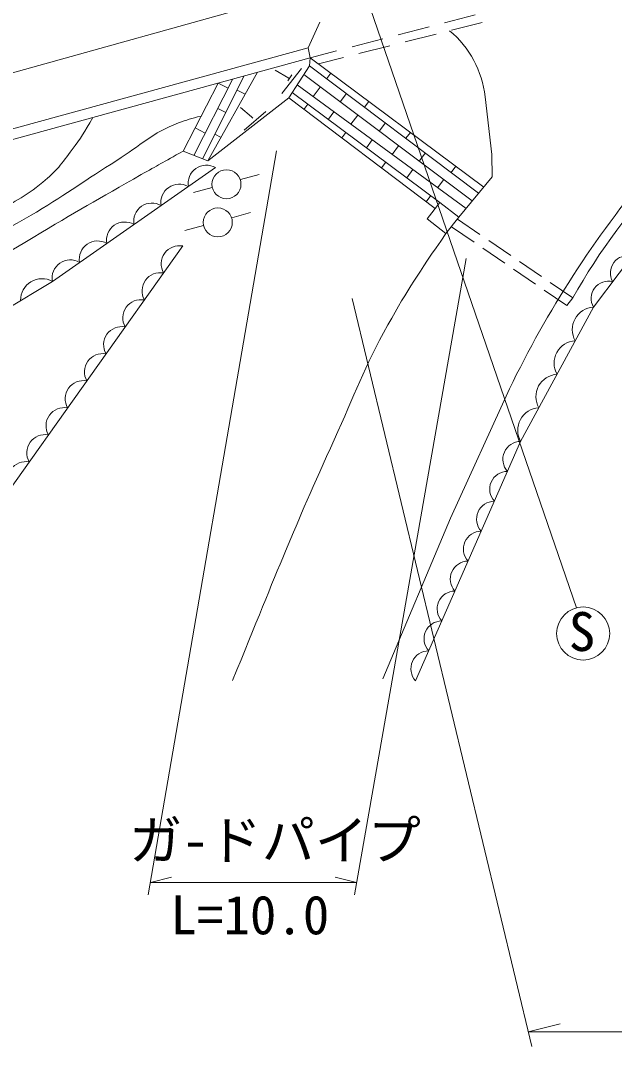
# Model space of a CAD drawing. Units: millimetres, scale not verified. Extents: x 40000 to 680000, y 20000 to 380000.
# Drawn here: x 219469 to 247454, y 244462 to 292828 of the extents above; entities that cross this region are included whole.
import ezdxf
from ezdxf.enums import TextEntityAlignment as Align

# ---------------------------------------------------------------- set-up
doc = ezdxf.new("R2010")
doc.units = ezdxf.units.MM
doc.header["$LTSCALE"] = 1000
for name, color, linetype, lineweight in [('M-BGD', 7, 'Continuous', 13), ('M-STR-HTXT', 7, 'Continuous', 13), ('M-STR-STR1', 1, 'Continuous', 13)]:
    doc.layers.add(name, color=color, linetype=linetype, lineweight=lineweight)
doc.styles.add('ＭＳ ゴシック', font='')
doc.styles.get('ＭＳ ゴシック').set_extended_font_data('MS Gothic')

msp = doc.modelspace()

# ---------------------------------------------------------------- linework, layer by layer
at = {"layer": 'M-BGD'}
for p, q in [((235536, 294615), (245672, 265142)), ((172533, 277350), (234015, 294529)), ((239442, 292713), (240894, 293091)), ((239773, 292369), (241227, 292737)), ((237265, 292147), (238717, 292524)), ((237591, 291817), (239046, 292185)), ((235087, 291580), (236539, 291958)), ((233018, 291546), (192500, 280399)), ((233120, 291069), (234361, 291392)), ((235410, 291266), (236864, 291634)), ((232103, 289186), (233088, 290699)), ((233088, 290699), (233120, 291069)), ((233088, 290699), (241055, 284691)), ((233120, 291069), (241292, 284979)), ((233502, 290784), (234683, 291082)), ((230003, 290214), (228044, 286309)), ((230640, 290389), (228299, 286207)), ((232118, 290115), (231463, 290489)), ((231785, 289390), (232714, 290570)), ((232071, 289992), (232252, 290272)), ((232814, 290278), (240751, 284320)), ((233894, 290091), (234088, 290347)), ((227134, 286672), (228776, 289878)), ((229479, 290071), (227636, 286472)), ((229255, 289633), (228776, 289878)), ((232501, 289797), (240459, 283965)), ((229670, 289549), (230060, 289353)), ((232269, 289441), (239228, 284255)), ((233593, 289693), (233256, 289243)), ((234821, 289392), (234522, 288995)), ((241359, 289232), (241674, 286510)), ((232103, 289186), (228299, 286207)), ((239001, 283966), (232103, 289186)), ((233011, 288888), (232825, 288639)), ((235679, 288745), (235880, 289012)), ((229139, 288491), (228766, 288679)), ((230356, 288288), (229834, 288724)), ((230001, 287665), (231029, 288537)), ((230422, 288229), (230356, 288288)), ((234236, 288525), (233976, 288170)), ((235356, 288370), (235034, 287941)), ((236663, 288003), (236367, 287611)), ((228172, 287519), (227693, 287764)), ((228626, 287469), (228922, 287320)), ((234803, 287553), (234608, 287290)), ((237629, 287274), (237839, 287552)), ((236045, 287199), (235774, 286829)), ((237284, 286922), (236978, 286516)), ((228299, 286207), (227134, 286672)), ((238544, 286585), (238251, 286196)), ((241674, 286510), (241685, 285458)), ((236682, 286153), (236476, 285876)), ((239758, 285670), (239976, 285960)), ((229836, 285327), (230716, 285572)), ((237950, 285804), (237667, 285418)), ((240122, 283554), (241685, 285458)), ((227626, 284715), (228506, 284960)), ((239410, 285326), (239123, 284944)), ((238800, 284574), (238583, 284282)), ((238622, 283483), (239228, 284255)), ((239228, 284255), (240122, 283554)), ((229427, 283533), (230307, 283777)), ((239516, 282781), (238622, 283483)), ((240122, 283554), (239516, 282781)), ((241118, 282734), (240051, 283463)), ((227217, 282921), (228097, 283165)), ((240839, 282378), (239772, 283107)), ((227116, 282199), (213545, 263113)), ((242284, 281391), (241252, 282096)), ((242563, 281747), (241531, 282452)), ((243730, 280404), (242697, 281109)), ((244008, 280760), (242976, 281465)), ((245210, 279393), (244142, 280122)), ((245489, 279748), (244421, 280478)), ((245489, 279748), (245210, 279393)), ((242506, 275463), (239730, 269369)), ((239730, 269369), (236540, 261786))]:
    msp.add_line(p, q, dxfattribs=at)
for points in [[(264756, 291083), (257499, 290308), (253341, 287402), (250088, 284116), (246465, 279316), (243033, 272986), (238080, 261704)], [(228659, 285893), (220968, 280532), (211975, 275118), (210614, 274113), (209253, 272663), (208381, 271191), (205807, 265186)]]:
    msp.add_lwpolyline(points, dxfattribs=at)
for centre, radius in [((229173, 285107), 683), ((228764, 283312), 683), ((245979, 263930), 1250)]:
    msp.add_circle(centre, radius, dxfattribs=at)
for centre, radius, start, end in [((236617, 288696), 4772, 6.4429, 49.9345), ((272405, 264513), 30929, 122.3241, 150.4897), ((228224, 285150), 860, 59.6381, 190.1147), ((287215, 253855), 49657, 140.0498, 154.2058), ((226942, 284257), 860, 59.6381, 190.1147), ((225660, 283363), 860, 59.6381, 190.1147), ((224379, 282470), 860, 59.6381, 190.1147), ((223097, 281577), 860, 59.6381, 190.1147), ((226957, 281354), 859, 79.3045, 209.8655), ((221815, 280683), 860, 59.6381, 190.1147), ((248075, 280926), 815, 75.6912, 210.2027), ((220484, 279640), 1015, 61.5418, 180.5519), ((226052, 280082), 859, 79.3045, 209.8655), ((247169, 279726), 815, 75.6912, 210.2027), ((225147, 278809), 859, 79.3045, 209.8655), ((246528, 278258), 1060, 93.4365, 209.6431), ((224242, 277537), 859, 79.3045, 209.8655), ((245670, 276675), 1060, 93.4365, 209.6431), ((223338, 276265), 859, 79.3045, 209.8655), ((222433, 274992), 859, 79.3045, 209.8655), ((244812, 275093), 1060, 93.4365, 209.6431), ((221528, 273720), 859, 79.3045, 209.8655), ((243954, 273510), 1060, 93.4365, 209.6431), ((220623, 272447), 859, 79.3045, 209.8655), ((243038, 272142), 843, 90.3074, 222.2861), ((219719, 271175), 859, 79.3045, 209.8655), ((242418, 270732), 843, 90.3074, 222.2861), ((241799, 269322), 843, 90.3074, 222.2861), ((241180, 267912), 843, 90.3074, 222.2861), ((240561, 266501), 843, 90.3074, 222.2861), ((239942, 265091), 843, 90.3074, 222.2861), ((239323, 263681), 843, 90.3074, 222.2861), ((238704, 262271), 843, 90.3074, 222.2861)]:
    msp.add_arc(centre, radius, start, end, dxfattribs=at)
for points, knots in [([(186528, 258229), (187794, 259674), (188151, 260066), (189114, 261306), (189863, 262269), (190213, 262862), (190968, 263821), (192049, 265195), (192709, 265922), (193893, 267207), (194708, 268090), (195148, 268608), (196068, 269381), (196999, 270163), (197582, 270528), (198612, 271176), (200197, 272173), (201198, 272540), (202793, 273523), (204508, 274579), (205416, 275257), (207038, 276451), (208655, 277642), (209419, 278500), (211081, 279626), (212588, 280648), (213504, 281110), (215084, 282013), (216259, 282684), (216948, 283003), (218116, 283684), (219077, 284244), (219663, 284498), (220523, 285203), (221147, 285714), (221420, 286094), (221903, 286741), (222325, 287306), (222462, 287533), (222876, 288261)], [0, 0, 0, 0, 1, 1, 1, 2, 2, 2, 3, 3, 3, 4, 4, 4, 5, 5, 5, 6, 6, 6, 7, 7, 7, 8, 8, 8, 9, 9, 9, 10, 10, 10, 11, 11, 11, 12, 12, 12, 13, 13, 13, 13]), ([(227979, 288321), (227487, 288213), (227324, 288144), (226915, 287997), (225664, 287547), (225135, 286933), (224006, 286232), (222511, 285303), (221726, 284697), (220214, 283796), (218908, 283018), (218127, 282669), (216803, 281923), (215713, 281309), (215099, 280972), (214032, 280320), (212769, 279550), (212017, 279180), (210837, 278289), (209895, 277578), (209460, 277067), (208579, 276282), (207819, 275605), (207392, 275227), (206636, 274547), (205480, 273506), (204889, 272857), (203683, 271874), (202870, 271212), (202374, 270894), (201513, 270297), (200876, 269854), (200516, 269610), (199853, 269205), (198606, 268444), (197788, 268216), (196580, 267394), (195478, 266646), (194847, 266232), (193861, 265337), (192358, 263972), (191628, 263087), (190282, 261567), (189166, 260306), (188804, 259871), (187508, 258266)], [0, 0, 0, 0, 1, 1, 1, 2, 2, 2, 3, 3, 3, 4, 4, 4, 5, 5, 5, 6, 6, 6, 7, 7, 7, 8, 8, 8, 9, 9, 9, 10, 10, 10, 11, 11, 11, 12, 12, 12, 13, 13, 13, 14, 14, 14, 15, 15, 15, 15]), ([(188257, 258332), (189510, 259958), (189868, 260430), (191005, 261685), (192068, 262858), (192662, 263526), (193858, 264564), (194592, 265201), (195040, 265516), (195847, 266057), (196639, 266588), (197088, 266884), (197937, 267319), (199022, 267875), (199742, 267939), (200830, 268489), (201552, 268854), (201931, 269108), (202608, 269551), (203308, 270009), (203728, 270236), (204353, 270793), (205216, 271562), (205450, 272233), (206276, 273041), (207412, 274153), (208085, 274747), (209360, 275696), (210915, 276854), (211847, 277419), (213472, 278477), (216019, 280136), (217464, 281037), (220069, 282604), (222039, 283788), (223156, 284430), (225157, 285562), (225928, 285998), (226172, 286138), (227134, 286672)], [0, 0, 0, 0, 1, 1, 1, 2, 2, 2, 3, 3, 3, 4, 4, 4, 5, 5, 5, 6, 6, 6, 7, 7, 7, 8, 8, 8, 9, 9, 9, 10, 10, 10, 11, 11, 11, 12, 12, 12, 13, 13, 13, 13]), ([(229459, 261708), (231701, 267208), (232257, 268684), (234251, 273068), (235218, 275192), (235640, 276445), (236781, 278481), (237753, 280218), (238152, 280822), (239516, 282781)], [0, 0, 0, 0, 1, 1, 1, 2, 2, 2, 3, 3, 3, 3])]:
    msp.add_open_spline(points, degree=3, knots=knots, dxfattribs=at)
at = {"layer": 'M-STR-HTXT'}
for p, q in [((225489, 251605), (231533, 286688)), ((235197, 251605), (240473, 281601)), ((243562, 244462), (235097, 279717)), ((225589, 252187), (226589, 252437)), ((225589, 252187), (235300, 252187)), ((235300, 252187), (234300, 252437)), ((243395, 245157), (244895, 245532)), ((243395, 245157), (305040, 245157))]:
    msp.add_line(p, q, dxfattribs=at)
at = {"layer": 'M-STR-STR1'}
for p, q in [((233578, 292753), (233018, 291546)), ((233120, 291069), (233018, 291546)), ((192238, 279864), (233120, 291069))]:
    msp.add_line(p, q, dxfattribs=at)

# ---------------------------------------------------------------- texts
at = {"layer": 'M-BGD', "style": 'ＭＳ ゴシック'}
msp.add_text('S', height=1833, dxfattribs=at).set_placement((245300, 262557), align=Align.BOTTOM_LEFT)
at = {"layer": 'M-STR-HTXT', "style": 'ＭＳ ゴシック'}
for s, p in [('ガ-ドパイプ', (224586, 252723)), ('L=10.0', (226536, 249199))]:
    msp.add_text(s, height=1833, dxfattribs=at).set_placement(p, align=Align.BOTTOM_LEFT)

doc.saveas('drawing.dxf')
